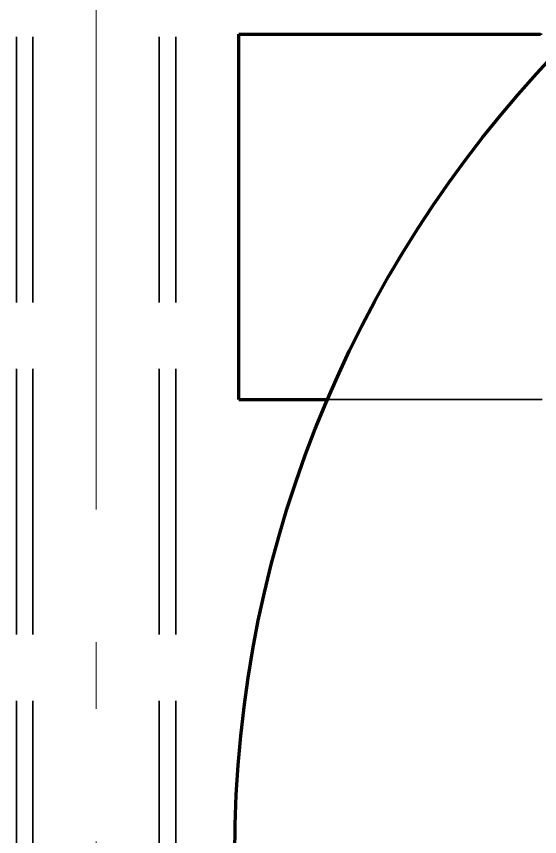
# Model space of a CAD drawing. Header units: millimetres. Extents: x 0 to 2382, y 0 to 420.
# Drawn here: x 286.71 to 294.59, y 231.27 to 243.63 of the extents above; entities that cross this region are included whole.
import ezdxf

# ---------------------------------------------------------------- set-up
doc = ezdxf.new("R2010")
doc.units = ezdxf.units.MM
doc.linetypes.add('IRAM-E-TRAZOS', pattern=[5, 4, -1])
doc.linetypes.add('IRAM-F-TRAZO-PUNTO', pattern=[20, 15, -2, 1, -2])
for name, color, linetype, lineweight in [('01-VISIBLE', 7, 'CONTINUOUS', 70), ('02-OCULTA', 4, 'IRAM-E-TRAZOS', 35), ('03-EJE', 1, 'IRAM-F-TRAZO-PUNTO', 18)]:
    doc.layers.add(name, color=color, linetype=linetype, lineweight=lineweight)

msp = doc.modelspace()

# ---------------------------------------------------------------- linework, layer by layer
at = {"layer": '01-VISIBLE'}
for p, q in [((290.06, 243.36), (290.064, 243.36)), ((290.06, 237.86), (290.06, 243.36)), ((290.064, 237.86), (290.064, 243.36)), ((290.06, 237.86), (290.064, 237.86))]:
    msp.add_line(p, q, dxfattribs=at)
for points in [[(290.064, 243.36), (290.114, 243.36), (290.165, 243.36), (290.215, 243.36), (290.266, 243.36), (290.316, 243.36), (290.367, 243.36), (290.417, 243.36), (290.468, 243.36), (290.518, 243.36), (290.569, 243.36), (290.619, 243.36), (290.67, 243.36), (290.72, 243.36), (290.771, 243.36), (290.821, 243.36), (290.871, 243.36), (290.922, 243.36), (290.972, 243.36), (291.023, 243.36), (291.073, 243.36), (291.124, 243.36), (291.174, 243.36), (291.225, 243.36), (291.275, 243.36), (291.326, 243.36), (291.376, 243.36), (291.427, 243.36), (291.477, 243.36), (291.528, 243.36), (291.578, 243.36), (291.629, 243.36), (291.679, 243.36), (291.729, 243.36), (291.78, 243.36), (291.83, 243.36), (291.881, 243.36), (291.931, 243.36), (291.982, 243.36), (292.032, 243.36), (292.083, 243.36), (292.133, 243.36), (292.184, 243.36), (292.234, 243.36), (292.285, 243.36), (292.335, 243.36), (292.386, 243.36), (292.436, 243.36), (292.486, 243.36), (292.537, 243.36), (292.587, 243.36), (292.638, 243.36), (292.688, 243.36), (292.739, 243.36), (292.789, 243.36), (292.84, 243.36), (292.89, 243.36), (292.941, 243.36), (292.991, 243.36), (293.042, 243.36), (293.092, 243.36), (293.143, 243.36), (293.193, 243.36), (293.244, 243.36), (293.294, 243.36), (293.344, 243.36), (293.395, 243.36), (293.445, 243.36), (293.496, 243.36), (293.546, 243.36), (293.597, 243.36), (293.647, 243.36), (293.698, 243.36), (293.748, 243.36), (293.799, 243.36), (293.849, 243.36), (293.9, 243.36), (293.95, 243.36), (294.001, 243.36), (294.051, 243.36), (294.102, 243.36), (294.152, 243.36), (294.202, 243.36), (294.253, 243.36), (294.303, 243.36), (294.354, 243.36), (294.404, 243.36), (294.455, 243.36), (294.505, 243.36), (294.556, 243.36), (294.606, 243.36)], [(290.064, 237.86), (290.115, 237.86), (290.167, 237.86), (290.218, 237.86), (290.27, 237.86), (290.321, 237.86), (290.372, 237.86), (290.424, 237.86), (290.475, 237.86), (290.527, 237.86), (290.578, 237.86), (290.629, 237.86), (290.681, 237.86), (290.732, 237.86), (290.784, 237.86), (290.835, 237.86), (290.886, 237.86), (290.938, 237.86), (290.989, 237.86), (291.041, 237.86), (291.092, 237.86), (291.143, 237.86), (291.195, 237.86), (291.246, 237.86), (291.298, 237.86), (291.349, 237.86), (291.4, 237.86)]]:
    msp.add_lwpolyline(points, dxfattribs=at)
msp.add_circle((307.5, 231), 17.5, dxfattribs=at)
at = {"layer": '02-OCULTA'}
for p, q in [((286.712, 219.32), (286.712, 303.267)), ((286.962, 219.32), (286.962, 303.267)), ((288.862, 219.32), (288.862, 303.267)), ((289.112, 219.32), (289.112, 303.267))]:
    msp.add_line(p, q, dxfattribs=at)
for points in [[(290.06, 243.36), (290.11, 243.36), (290.16, 243.36), (290.211, 243.36), (290.261, 243.36), (290.311, 243.36), (290.361, 243.36), (290.411, 243.36), (290.462, 243.36), (290.512, 243.36), (290.562, 243.36), (290.612, 243.36), (290.663, 243.36), (290.713, 243.36), (290.763, 243.36), (290.813, 243.36), (290.863, 243.36), (290.914, 243.36), (290.964, 243.36), (291.014, 243.36), (291.064, 243.36), (291.114, 243.36), (291.165, 243.36), (291.215, 243.36), (291.265, 243.36), (291.315, 243.36), (291.366, 243.36), (291.416, 243.36), (291.466, 243.36), (291.516, 243.36), (291.566, 243.36), (291.617, 243.36), (291.667, 243.36), (291.717, 243.36), (291.767, 243.36), (291.817, 243.36), (291.868, 243.36), (291.918, 243.36), (291.968, 243.36), (292.018, 243.36), (292.069, 243.36), (292.119, 243.36), (292.169, 243.36), (292.219, 243.36), (292.269, 243.36), (292.32, 243.36), (292.37, 243.36), (292.42, 243.36), (292.47, 243.36), (292.52, 243.36), (292.571, 243.36), (292.621, 243.36), (292.671, 243.36), (292.721, 243.36), (292.772, 243.36), (292.822, 243.36), (292.872, 243.36), (292.922, 243.36), (292.972, 243.36), (293.023, 243.36), (293.073, 243.36), (293.123, 243.36), (293.173, 243.36), (293.223, 243.36), (293.274, 243.36), (293.324, 243.36), (293.374, 243.36), (293.424, 243.36), (293.475, 243.36), (293.525, 243.36), (293.575, 243.36), (293.625, 243.36), (293.675, 243.36), (293.726, 243.36), (293.776, 243.36), (293.826, 243.36), (293.876, 243.36), (293.926, 243.36), (293.977, 243.36), (294.027, 243.36), (294.077, 243.36), (294.127, 243.36), (294.178, 243.36), (294.228, 243.36), (294.278, 243.36), (294.328, 243.36), (294.378, 243.36), (294.429, 243.36), (294.479, 243.36), (294.529, 243.36), (294.579, 243.36), (294.629, 243.36)], [(290.06, 237.86), (290.11, 237.86), (290.16, 237.86), (290.211, 237.86), (290.261, 237.86), (290.311, 237.86), (290.361, 237.86), (290.411, 237.86), (290.462, 237.86), (290.512, 237.86), (290.562, 237.86), (290.612, 237.86), (290.663, 237.86), (290.713, 237.86), (290.763, 237.86), (290.813, 237.86), (290.863, 237.86), (290.914, 237.86), (290.964, 237.86), (291.014, 237.86), (291.064, 237.86), (291.114, 237.86), (291.165, 237.86), (291.215, 237.86), (291.265, 237.86), (291.315, 237.86), (291.366, 237.86), (291.416, 237.86), (291.466, 237.86), (291.516, 237.86), (291.566, 237.86), (291.617, 237.86), (291.667, 237.86), (291.717, 237.86), (291.767, 237.86), (291.817, 237.86), (291.868, 237.86), (291.918, 237.86), (291.968, 237.86), (292.018, 237.86), (292.069, 237.86), (292.119, 237.86), (292.169, 237.86), (292.219, 237.86), (292.269, 237.86), (292.32, 237.86), (292.37, 237.86), (292.42, 237.86), (292.47, 237.86), (292.52, 237.86), (292.571, 237.86), (292.621, 237.86), (292.671, 237.86), (292.721, 237.86), (292.772, 237.86), (292.822, 237.86), (292.872, 237.86), (292.922, 237.86), (292.972, 237.86), (293.023, 237.86), (293.073, 237.86), (293.123, 237.86), (293.173, 237.86), (293.223, 237.86), (293.274, 237.86), (293.324, 237.86), (293.374, 237.86), (293.424, 237.86), (293.475, 237.86), (293.525, 237.86), (293.575, 237.86), (293.625, 237.86), (293.675, 237.86), (293.726, 237.86), (293.776, 237.86), (293.826, 237.86), (293.876, 237.86), (293.926, 237.86), (293.977, 237.86), (294.027, 237.86), (294.077, 237.86), (294.127, 237.86), (294.178, 237.86), (294.228, 237.86), (294.278, 237.86), (294.328, 237.86), (294.378, 237.86), (294.429, 237.86), (294.479, 237.86), (294.529, 237.86), (294.579, 237.86), (294.629, 237.86)], [(291.4, 237.86), (291.451, 237.86), (291.501, 237.86), (291.551, 237.86), (291.601, 237.86), (291.651, 237.86), (291.701, 237.86), (291.752, 237.86), (291.802, 237.86), (291.852, 237.86), (291.902, 237.86), (291.952, 237.86), (292.002, 237.86), (292.053, 237.86), (292.103, 237.86), (292.153, 237.86), (292.203, 237.86), (292.253, 237.86), (292.303, 237.86), (292.354, 237.86), (292.404, 237.86), (292.454, 237.86), (292.504, 237.86), (292.554, 237.86), (292.604, 237.86), (292.655, 237.86), (292.705, 237.86), (292.755, 237.86), (292.805, 237.86), (292.855, 237.86), (292.905, 237.86), (292.956, 237.86), (293.006, 237.86), (293.056, 237.86), (293.106, 237.86), (293.156, 237.86), (293.206, 237.86), (293.257, 237.86), (293.307, 237.86), (293.357, 237.86), (293.407, 237.86), (293.457, 237.86), (293.507, 237.86), (293.558, 237.86), (293.608, 237.86), (293.658, 237.86), (293.708, 237.86), (293.758, 237.86), (293.808, 237.86), (293.859, 237.86), (293.909, 237.86), (293.959, 237.86), (294.009, 237.86), (294.059, 237.86), (294.109, 237.86), (294.16, 237.86), (294.21, 237.86), (294.26, 237.86), (294.31, 237.86), (294.36, 237.86), (294.41, 237.86), (294.461, 237.86), (294.511, 237.86), (294.561, 237.86), (294.611, 237.86)]]:
    msp.add_lwpolyline(points, dxfattribs=at)
msp.add_circle((307.5, 231), 17.5, dxfattribs=at)
msp.add_circle((307.5, 231), 17.5, dxfattribs=at)
msp.add_circle((307.5, 231), 17.5, dxfattribs=at)
at = {"layer": '03-EJE'}
msp.add_line((287.912, 216.2), (287.912, 315.146), dxfattribs=at)

doc.saveas('drawing.dxf')
